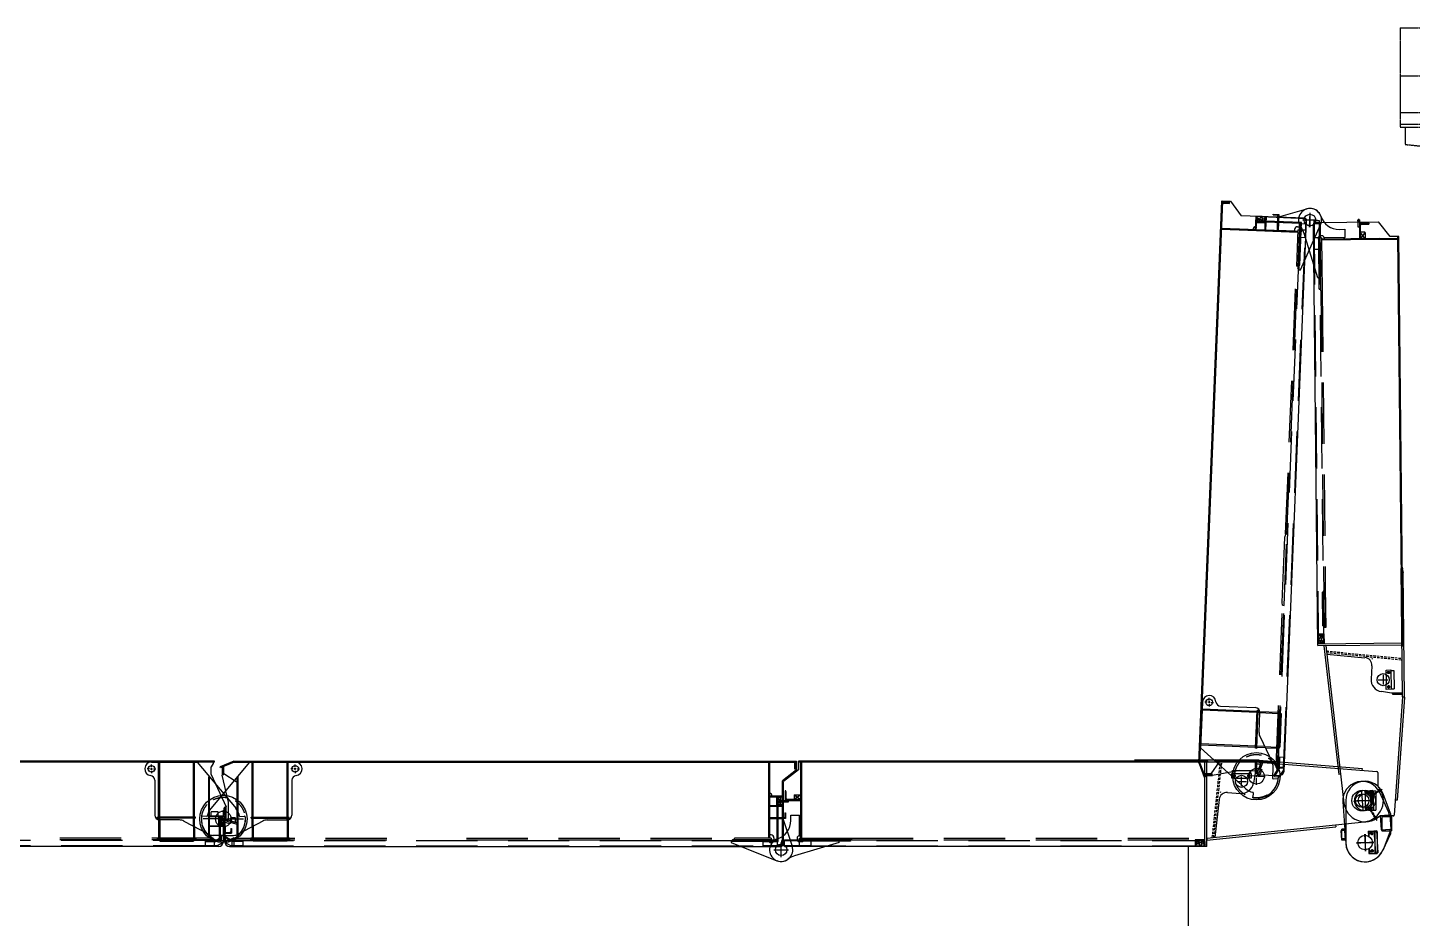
# Model space of a CAD drawing. Header units: millimetres. Extents: x -1838618 to -1600818, y -1770412 to -1553248.
# Drawn here: x -1731332 to -1716985, y -1646903 to -1637676 of the extents above; entities that cross this region are included whole.
import ezdxf

# ---------------------------------------------------------------- set-up
doc = ezdxf.new("R2010")
doc.units = ezdxf.units.MM
doc.header["$LTSCALE"] = 100
for name, pattern in [('$3$CENTER2', [28.575, 19.05, -3.175, 3.175, -3.175]), ('018SV$0$CENTER2', [28.575, 19.05, -3.175, 3.175, -3.175]), ('CENTER2', [28.575, 19.05, -3.175, 3.175, -3.175]), ('DASHED2', [0.375, 0.25, -0.125]), ('P2-1 SIDE$0$DASHED2', [9.525, 6.35, -3.175]), ('P2-1 SIDE$0$PHANTOM', [63.5, 31.75, -6.35, 6.35, -6.35, 6.35, -6.35]), ('P2-2 SIDE$0$CENTER2', [28.575, 19.05, -3.175, 3.175, -3.175]), ('P2-2 SIDE$0$DASHED2', [9.525, 6.35, -3.175]), ('P2-2 SIDE$0$PHANTOM', [63.5, 31.75, -6.35, 6.35, -6.35, 6.35, -6.35]), ('P2-3 SIDE$0$DASHED2', [9.525, 6.35, -3.175]), ('P2-3 SIDE$0$PHANTOM', [63.5, 31.75, -6.35, 6.35, -6.35, 6.35, -6.35]), ('PHANTOM', [2.5, 1.25, -0.25, 0.25, -0.25, 0.25, -0.25])]:
    doc.linetypes.add(name, pattern=pattern)
for name, color, linetype in [('$3$K1-CEN', 1, '$3$CENTER2'), ('018SV$0$K1-CEN', 1, '018SV$0$CENTER2'), ('K1-CEN', 1, 'CENTER2'), ('K1-DASH', 2, 'DASHED2'), ('K1-DIM', 1, 'Continuous'), ('P2-1 SIDE$0$HATCH', 42, 'Continuous'), ('P2-1 SIDE$0$K1-COMP_L', 140, 'P2-1 SIDE$0$PHANTOM'), ('P2-1 SIDE$0$K1-DASH', 2, 'P2-1 SIDE$0$DASHED2'), ('P2-1 SIDE$0$K1-DIM', 1, 'Continuous'), ('P2-2 SIDE$0$HATCH', 42, 'Continuous'), ('P2-2 SIDE$0$K1-CEN', 1, 'P2-2 SIDE$0$CENTER2'), ('P2-2 SIDE$0$K1-COMP_L', 140, 'P2-2 SIDE$0$PHANTOM'), ('P2-2 SIDE$0$K1-DASH', 2, 'P2-2 SIDE$0$DASHED2'), ('P2-2 SIDE$0$K1-DIM', 1, 'Continuous'), ('P2-2 SIDE$0$POSITION', 1, 'Continuous'), ('P2-3 SIDE$0$K1-COMP_L', 140, 'P2-3 SIDE$0$PHANTOM'), ('P2-3 SIDE$0$K1-DASH', 2, 'P2-3 SIDE$0$DASHED2'), ('P2-3 SIDE$0$K1-DIM', 1, 'Continuous'), ('P2-3 SIDE$0$POSITION', 1, 'Continuous')]:
    doc.layers.add(name, color=color, linetype=linetype)
doc.layers.add('Phantom', color=7, linetype='PHANTOM', lineweight=25)

# ---------------------------------------------------------------- blocks, each defined once
blk = doc.blocks.new('A$C271625B8')
at = {"layer": 'Phantom', "color": 31, "ltscale": 0.02}
for p, q in [((2606, 10569), (2040, 10569)), ((2606, 10569), (2606, 9539)), ((2606, 10069), (2040, 10069)), ((2606, 9689), (2046, 9689)), ((2606, 9569), (-2594, 9569)), ((2606, 9539), (-2594, 9539)), ((2556, 9539), (2556, 9359)), ((2556, 9359), (1436, 9248))]:
    blk.add_line(p, q, dxfattribs=at)
blk = doc.blocks.new('A$C76446EFD')
at = {"layer": '$3$K1-CEN', "color": 136}
for p, q in [((10055, 8501), (10062, 8651)), ((10058, 8651), (10059, 8501)), ((10133, 8573), (9984, 8579)), ((9984, 8576), (10134, 8577)), ((4505, 2051), (4655, 2051)), ((4505, 2051), (4655, 2051)), ((4580, 1976), (4580, 2126)), ((4580, 1976), (4580, 2126))]:
    blk.add_line(p, q, dxfattribs=at)
at = {"color": 136}
for p, q in [((8909, 2950), (9146, 8774)), ((8919, 2950), (9156, 8773)), ((9146, 8774), (9156, 8773)), ((9156, 8773), (9236, 8770)), ((9236, 8770), (9345, 8620)), ((10004, 8594), (9345, 8620)), ((9727, 8609), (9721, 8470)), ((9735, 8608), (10025, 8692)), ((9334, 8486), (9934, 8461)), ((9334, 8486), (9334, 8476)), ((9334, 8476), (9933, 8451)), ((9469, 8477), (9499, 8476)), ((9500, 8506), (9499, 8476)), ((9729, 8470), (9735, 8608)), ((9729, 8470), (9899, 8463)), ((9791, 2867), (10023, 8573)), ((9899, 8478), (9899, 8463)), ((9934, 8476), (9919, 8097)), ((9931, 8506), (9951, 8506)), ((9934, 8476), (9949, 8476)), ((9949, 8476), (9934, 8096)), ((9937, 8476), (9949, 8476)), ((9949, 8476), (9952, 8541)), ((9949, 8476), (10019, 8473)), ((9952, 8541), (10015, 8538)), ((9962, 8060), (10168, 8528)), ((10139, 4167), (10094, 8532)), ((10114, 8552), (10769, 8559)), ((10363, 8479), (10420, 8480)), ((10420, 8480), (10420, 8395)), ((10890, 8405), (10769, 8559)), ((9948, 8446), (9933, 8076)), ((9947, 8060), (9963, 8449)), ((9949, 8461), (9964, 8460)), ((9964, 8460), (9949, 8110)), ((10140, 7977), (9998, 8437)), ((10165, 8392), (10095, 8392)), ((10145, 8392), (10146, 8362)), ((10156, 7859), (10151, 8377)), ((10166, 8377), (10151, 8377)), ((10155, 7977), (10151, 8349)), ((10185, 8413), (10165, 8412)), ((10180, 8393), (10165, 8392)), ((10171, 7844), (10165, 8392)), ((10166, 8342), (10169, 7992)), ((10180, 8393), (10186, 7845)), ((10781, 8384), (10181, 8378)), ((10781, 8374), (10181, 8368)), ((10420, 8395), (10205, 8393)), ((10205, 8393), (10206, 8378)), ((10406, 8380), (10206, 8378)), ((10420, 8395), (10406, 8380)), ((10580, 8446), (10581, 8382)), ((10627, 8449), (10583, 8449)), ((10628, 8379), (10584, 8379)), ((10630, 8446), (10631, 8382)), ((10781, 8384), (10781, 8374)), ((10970, 8406), (10890, 8405)), ((11013, 4196), (10970, 8406)), ((10980, 8406), (10970, 8406)), ((11024, 4166), (10980, 8406)), ((9934, 8096), (9919, 8097)), ((9947, 8060), (9933, 8076)), ((9935, 8111), (9949, 8110)), ((9947, 8060), (9962, 8060)), ((10140, 7977), (10155, 7977)), ((10155, 7977), (10169, 7992)), ((10156, 7859), (10171, 7859)), ((10171, 7859), (10156, 7859)), ((10171, 7844), (10186, 7845)), ((11007, 4968), (11005, 4968)), ((11007, 4968), (11005, 4968)), ((11007, 4966), (11005, 4966)), ((11005, 4966), (11007, 4966)), ((11019, 3636), (11005, 4966)), ((11007, 4968), (11015, 4973)), ((11007, 4968), (11013, 4971)), ((11007, 4966), (11015, 4961)), ((11015, 4961), (11026, 4926)), ((11039, 3635), (11026, 4926)), ((10207, 4358), (10203, 4738)), ((10203, 4738), (10218, 4738)), ((10218, 4738), (10222, 4358)), ((10188, 4722), (10203, 4723)), ((10203, 4723), (10188, 4722)), ((10191, 4372), (10188, 4722)), ((10191, 4372), (10206, 4373)), ((10206, 4373), (10191, 4372)), ((10207, 4358), (10222, 4358)), ((10138, 4187), (11013, 4196)), ((10139, 4167), (11014, 4176)), ((10207, 4288), (10144, 4287)), ((10155, 4279), (10188, 4279)), ((10200, 4269), (10200, 4198)), ((10224, 4168), (10204, 4166)), ((10204, 4166), (10357, 2832)), ((10208, 4188), (10207, 4288)), ((10224, 4168), (10411, 2536)), ((11014, 4166), (11024, 4166)), ((10234, 4080), (10628, 4042)), ((10705, 4035), (10699, 4035)), ((10705, 4035), (10704, 4027)), ((10700, 3958), (10692, 3821)), ((10904, 3675), (10799, 3690)), ((10919, 3675), (10904, 3675)), ((11019, 3676), (10919, 3675)), ((10919, 3660), (10919, 3675)), ((11019, 3661), (10919, 3660)), ((11019, 3636), (10932, 2412)), ((11039, 3634), (10963, 2565)), ((11019, 3636), (11039, 3635)), ((8945, 3582), (8925, 3108)), ((9132, 3540), (9493, 3525)), ((9532, 3268), (9541, 3473)), ((9541, 3485), (9731, 3477)), ((9541, 3473), (9731, 3465)), ((9732, 3492), (9715, 3089)), ((9747, 3492), (9730, 3088)), ((9732, 3492), (9747, 3492)), ((9746, 3465), (9761, 3464)), ((9761, 3464), (9746, 3115)), ((9542, 3221), (9668, 2960)), ((8925, 3108), (9390, 2688)), ((9590, 3121), (9716, 3116)), ((9596, 3109), (9716, 3104)), ((9730, 3088), (9715, 3089)), ((9731, 3115), (9746, 3115)), ((-1292, 2971), (-7140, 2971)), ((-1292, 2961), (-7140, 2961)), ((-1945, 2961), (-1470, 2961)), ((-1470, 2961), (-1069, 2480)), ((-930, 2961), (-1331, 2480)), ((-1307, 2946), (-1327, 2911)), ((-1327, 2831), (-1327, 2911)), ((-1307, 2961), (-1307, 2946)), ((-1292, 2961), (-1292, 2971)), ((-1092, 2970), (-1232, 2910)), ((-1228, 2901), (-1232, 2910)), ((-1088, 2961), (-1228, 2901)), ((-1213, 2907), (-1213, 2826)), ((-1088, 2961), (-1092, 2970)), ((-1088, 2971), (4740, 2971)), ((-1088, 2961), (-1088, 2971)), ((-1088, 2961), (4740, 2961)), ((-455, 2961), (-930, 2961)), ((4740, 2881), (4595, 2766)), ((4760, 2881), (4605, 2761)), ((4740, 2971), (4740, 2961)), ((4740, 2961), (4740, 2881)), ((9000, 2971), (4760, 2971)), ((4760, 2971), (4760, 2961)), ((8970, 2961), (4760, 2961)), ((4760, 2961), (4760, 2881)), ((9530, 2961), (8200, 2961)), ((9532, 2981), (8240, 2981)), ((8919, 2950), (8909, 2950)), ((8919, 2950), (8910, 2946)), ((8910, 2946), (8964, 2804)), ((8919, 2950), (8973, 2808)), ((8970, 2086), (8970, 2961)), ((8990, 2086), (8990, 2961)), ((9000, 2961), (9000, 2971)), ((9331, 2874), (9049, 2820)), ((9511, 2867), (9331, 2874)), ((9490, 2961), (9490, 2861)), ((9497, 2934), (9495, 2895)), ((9527, 2888), (9500, 2889)), ((9505, 2961), (9505, 2861)), ((9530, 2961), (9532, 2981)), ((9530, 2961), (10753, 2862)), ((9532, 2981), (10600, 2894)), ((9673, 2791), (9678, 2912)), ((9723, 2912), (9711, 2913)), ((9723, 2912), (9793, 2909)), ((10600, 2894), (10598, 2874)), ((-1910, 2772), (-1910, 2411)), ((-1327, 2831), (-1172, 2496)), ((-1147, 2546), (-1213, 2826)), ((-490, 2772), (-490, 2411)), ((4450, 2771), (4450, 2171)), ((4460, 2771), (4450, 2771)), ((4460, 2771), (4460, 2171)), ((4595, 2106), (4595, 2766)), ((4605, 2106), (4605, 2761)), ((4780, 2771), (4780, 2171)), ((4780, 2771), (4790, 2771)), ((4790, 2771), (4790, 2171)), ((8973, 2808), (8964, 2804)), ((8968, 2823), (9049, 2820)), ((9490, 2846), (9473, 2741)), ((9505, 2861), (9490, 2861)), ((9490, 2861), (9490, 2846)), ((9515, 2834), (9516, 2862)), ((9520, 2828), (9739, 2820)), ((9726, 2784), (9678, 2786)), ((10377, 2834), (10357, 2832)), ((10762, 2852), (10761, 2722)), ((4457, 2636), (4457, 2606)), ((4487, 2606), (4457, 2606)), ((4713, 2618), (4713, 2574)), ((4716, 2621), (4780, 2621)), ((4783, 2618), (4783, 2574)), ((9128, 2651), (9127, 2645)), ((9128, 2651), (9136, 2650)), ((9205, 2646), (9341, 2636)), ((9472, 2643), (9467, 2596)), ((9472, 2590), (9523, 2588)), ((10628, 2663), (10678, 2667)), ((10628, 2663), (10631, 2624)), ((10665, 2662), (10715, 2662)), ((10665, 2662), (10665, 2623)), ((10678, 2667), (10705, 2668)), ((10678, 2667), (10692, 2467)), ((10705, 2668), (10718, 2469)), ((10715, 2662), (10715, 2462)), ((10715, 2662), (10742, 2662)), ((10742, 2662), (10742, 2462)), ((10874, 2445), (10782, 2645)), ((10895, 2427), (10817, 2633)), ((-1325, 2400), (-1325, 2444)), ((-1322, 2447), (-1258, 2447)), ((-1255, 2400), (-1255, 2444)), ((-1172, 2386), (-1172, 2496)), ((-1147, 2366), (-1147, 2546)), ((4716, 2571), (4780, 2571)), ((9077, 2180), (9120, 2574)), ((10400, 2547), (10430, 2113)), ((10430, 2562), (10430, 2127)), ((10639, 2502), (10642, 2464)), ((10642, 2464), (10692, 2467)), ((10665, 2501), (10665, 2462)), ((10665, 2462), (10715, 2462)), ((10692, 2467), (10718, 2469)), ((10715, 2462), (10742, 2462)), ((10874, 2445), (10876, 2415)), ((10963, 2565), (10943, 2567)), ((-1872, 2361), (-1872, 2171)), ((-1860, 2361), (-1860, 2171)), ((-1655, 2361), (-1860, 2361)), ((-1608, 2349), (-1352, 2213)), ((-1510, 2297), (-1510, 2171)), ((-1425, 2394), (-1425, 2343)), ((-1372, 2396), (-1420, 2399)), ((-1258, 2397), (-1322, 2397)), ((-1200, 2136), (-1200, 2376)), ((-1177, 2381), (-1195, 2381)), ((-1185, 2356), (-1185, 2136)), ((-1180, 2361), (-1152, 2361)), ((-1125, 2351), (-1125, 2378)), ((-1080, 2383), (-1120, 2383)), ((-792, 2349), (-1048, 2213)), ((-1028, 2396), (-980, 2399)), ((-975, 2394), (-975, 2343)), ((-890, 2297), (-890, 2171)), ((-745, 2361), (-540, 2361)), ((-540, 2361), (-540, 2171)), ((-528, 2361), (-528, 2171)), ((4599, 2384), (4460, 2384)), ((4460, 2376), (4460, 2206)), ((4460, 2376), (4598, 2376)), ((4598, 2376), (4694, 2089)), ((4680, 2411), (4765, 2411)), ((4680, 2355), (4680, 2411)), ((4765, 2411), (4765, 2196)), ((4765, 2411), (4780, 2396)), ((4780, 2396), (4780, 2196)), ((8990, 2171), (10623, 2342)), ((10325, 2311), (10327, 2291)), ((10786, 2408), (10876, 2415)), ((10786, 2408), (10886, 2415)), ((10786, 2408), (10796, 2259)), ((10922, 2402), (10793, 2402)), ((10805, 2397), (10805, 2247)), ((10805, 2397), (10895, 2397)), ((10805, 2397), (10905, 2397)), ((10886, 2415), (10896, 2266)), ((10895, 2427), (10895, 2397)), ((10905, 2397), (10905, 2247)), ((-1887, 2171), (-1887, 2156)), ((-1887, 2171), (-1483, 2171)), ((-1887, 2156), (-1483, 2156)), ((-1860, 2156), (-1860, 2141)), ((-1510, 2156), (-1510, 2141)), ((-1498, 2291), (-1498, 2171)), ((-1483, 2156), (-1483, 2171)), ((-1184, 2201), (-1305, 2201)), ((-1221, 2148), (-1221, 2196)), ((-1216, 2201), (-1095, 2201)), ((-1179, 2148), (-1179, 2196)), ((-1093, 2156), (-1093, 2168)), ((-1093, 2156), (-1093, 2086)), ((-917, 2156), (-917, 2171)), ((-513, 2171), (-917, 2171)), ((-513, 2156), (-917, 2156)), ((-902, 2291), (-902, 2171)), ((-890, 2156), (-890, 2141)), ((-540, 2156), (-540, 2141)), ((-513, 2171), (-513, 2156)), ((4060, 2141), (4075, 2156)), ((4445, 2156), (4075, 2156)), ((4095, 2156), (4095, 2171)), ((4475, 2171), (4095, 2171)), ((4475, 2156), (4095, 2156)), ((4110, 2156), (4110, 2141)), ((4475, 2206), (4460, 2206)), ((4460, 2156), (4460, 2141)), ((4475, 2171), (4475, 2156)), ((4475, 2168), (4475, 2156)), ((4475, 2156), (4475, 2086)), ((4475, 2156), (4540, 2156)), ((4505, 2176), (4505, 2156)), ((4540, 2156), (4540, 2093)), ((4745, 2176), (4745, 2156)), ((4765, 2196), (4780, 2196)), ((4765, 2171), (4765, 2156)), ((4765, 2171), (5313, 2171)), ((4765, 2156), (4765, 2086)), ((5313, 2156), (4765, 2156)), ((4780, 2156), (4780, 2141)), ((4815, 2156), (5165, 2156)), ((5180, 2141), (5165, 2156)), ((5298, 2141), (5298, 2156)), ((5298, 2156), (5298, 2141)), ((5313, 2156), (5313, 2171)), ((8970, 2156), (8870, 2156)), ((8870, 2156), (8870, 2093)), ((8990, 2171), (8992, 2151)), ((8992, 2151), (10327, 2291)), ((10421, 2253), (10381, 2250)), ((10388, 2150), (10381, 2250)), ((10428, 2153), (10388, 2150)), ((10430, 2267), (10390, 2267)), ((10390, 2167), (10390, 2267)), ((10430, 2167), (10390, 2167)), ((10428, 2153), (10421, 2253)), ((10430, 2167), (10430, 2267)), ((10662, 2245), (10722, 2249)), ((10662, 2245), (10665, 2194)), ((10670, 2242), (10730, 2242)), ((10670, 2242), (10670, 2191)), ((10722, 2249), (10749, 2251)), ((10722, 2249), (10738, 2019)), ((10722, 2249), (10738, 2019)), ((10730, 2242), (10757, 2242)), ((10730, 2242), (10730, 2012)), ((10730, 2242), (10730, 2012)), ((10749, 2251), (10764, 2021)), ((10757, 2242), (10757, 2012)), ((10796, 2259), (10896, 2266)), ((10796, 2259), (10886, 2265)), ((10805, 2247), (10895, 2247)), ((10805, 2247), (10905, 2247)), ((10895, 2217), (10810, 2041)), ((10888, 2235), (10816, 2053)), ((10886, 2265), (10888, 2235)), ((10895, 2247), (10895, 2217)), ((-1250, 2086), (-6975, 2086)), ((-1860, 2141), (-1510, 2141)), ((-1135, 2086), (4575, 2086)), ((-540, 2141), (-890, 2141)), ((4060, 2141), (4060, 2126)), ((4060, 2141), (4449, 2141)), ((4060, 2126), (4536, 1939)), ((4460, 2141), (4110, 2141)), ((8990, 2086), (4625, 2086)), ((5180, 2126), (4719, 1989)), ((4765, 2136), (4795, 2136)), ((5298, 2141), (4780, 2141)), ((5180, 2141), (4808, 2141)), ((5180, 2126), (5180, 2141)), ((8878, 2104), (8878, 2137)), ((8889, 2148), (8959, 2148)), ((10670, 2063), (10670, 2012)), ((10670, 2012), (10730, 2012)), ((10674, 2066), (10678, 2015)), ((10678, 2015), (10738, 2019)), ((10730, 2012), (10757, 2012)), ((10738, 2019), (10764, 2021))]:
    blk.add_line(p, q, dxfattribs=at)
for centre, radius in [((10059, 8576), 60), ((10059, 8576), 60), ((10817, 3814), 62.5), ((9015, 3580), 35), ((9015, 3580), 35), ((9504, 2814), 245), ((-1945, 2891), 35), ((-1945, 2891), 35), ((-455, 2891), 35), ((-455, 2891), 35), ((9504, 2814), 81), ((9350, 2761), 62.5), ((-1200, 2371), 245), ((-1200, 2371), 245), ((10600, 2561), 107), ((10630, 2562), 107), ((10600, 2561), 70.5), ((10630, 2562), 70.5), ((10655, 2640), 10), ((10690, 2637), 10), ((-1200, 2371), 81), ((-1200, 2371), 81), ((10665, 2490), 10), ((10690, 2487), 10), ((10630, 2127), 75.5), ((10630, 2127), 75.5), ((10694, 2222), 10), ((10700, 2217), 10), ((4580, 2051), 60), ((4580, 2051), 60), ((10700, 2037), 10), ((10706, 2042), 10)]:
    blk.add_circle(centre, radius, dxfattribs=at)
for centre, radius, start, end in [((10059, 8576), 120, 18.7955, 218.2005), ((10059, 8576), 120, 336.2613, 106.135), ((10361, 8679), 200, 198.7955, 270.5855), ((9499, 8476), 30, 87.6717, 177.6717), ((9929, 8477), 30, 87.6717, 177.6717), ((9949, 8476), 30, 267.6717, 87.6717), ((9807, 8378), 200, 17.0876, 38.2005), ((10003, 8574), 20, 357.6717, 87.6717), ((10114, 8532), 20, 90.5855, 180.5855), ((10165, 8392), 20, 90.5855, 180.5855), ((10166, 8362), 20, 180.5855, 270.5855), ((10185, 8393), 20, 0.5855, 90.5855), ((10583, 8446), 3, 90.5855, 180.5855), ((10584, 8382), 3, 180.5855, 270.5855), ((10627, 8446), 3, 0.5855, 90.5855), ((10628, 8382), 3, 270.5855, 0.5855), ((10155, 4290), 11, 196.4121, 270.5855), ((10189, 4268), 11, 0.5855, 90.5855), ((10211, 4198), 11, 180.5855, 254.7589), ((10621, 3963), 80, 356.6439, 84.4589), ((10817, 3814), 125, 176.6439, 261.5967), ((9015, 3580), 70, 4.8525, 177.6717), ((9134, 3590), 50, 184.8525, 267.6717), ((9491, 3475), 50, 357.6717, 87.6717), ((9632, 3264), 100, 177.6717, 205.7442), ((-1945, 2891), 70, 90, 262.8192), ((-455, 2891), 70, 277.1808, 90), ((9500, 2894), 5, 177.6717, 267.6717), ((9578, 2916), 100, 357.6717, 25.7442), ((-1960, 2772), 50, 0, 82.8192), ((-440, 2772), 50, 97.1808, 180), ((9350, 2761), 125, 266.0584, 351.0111), ((9511, 2862), 5, 357.6717, 87.6717), ((9520, 2833), 5, 177.6717, 267.6717), ((9504, 2814), 230, 288.0359, 351.0361), ((9678, 2791), 5, 177.6717, 267.6717), ((9726, 2779), 5, 351.0361, 87.6717), ((9741, 2870), 50, 267.6717, 357.6717), ((10600, 2561), 200, 24.6998, 183.9546), ((10630, 2562), 200, 20.7452, 180), ((10752, 2852), 10, 359.4844, 85.3595), ((4457, 2606), 30, 0, 90), ((4716, 2618), 3, 90, 180), ((4780, 2618), 3, 0, 90), ((9199, 2566), 80, 86.0584, 173.8734), ((9504, 2814), 170, 227.8926, 257.8773), ((9472, 2595), 5, 174.1441, 267.6717), ((9467, 2643), 5, 354.1441, 77.8773), ((9529, 2738), 150, 267.6717, 288.0359), ((10600, 2561), 220, 276.0451, 40.0929), ((10791, 2722), 30, 179.4844, 220.0929), ((-1200, 2371), 170, 140.2209, 170.2056), ((-1322, 2444), 3, 90, 180), ((-1258, 2444), 3, 0, 90), ((-1200, 2371), 170, 9.7944, 39.7791), ((4716, 2574), 3, 180, 270), ((4780, 2574), 3, 270, 0), ((10630, 2562), 220, 186.6306, 310.6784), ((-1860, 2411), 50, 180, 270), ((-1655, 2261), 100, 61.9275, 90), ((-1420, 2394), 5, 86.4723, 180), ((-1275, 2343), 150, 180, 200.3641), ((-1372, 2401), 5, 266.4723, 350.2056), ((-1322, 2400), 3, 180, 270), ((-1258, 2400), 3, 270, 0), ((-1195, 2376), 5, 90, 180), ((-1180, 2356), 5, 90, 180), ((-1177, 2386), 5, 270, 0), ((-1152, 2366), 5, 270, 0), ((-1120, 2378), 5, 90, 180), ((-1028, 2401), 5, 189.7944, 273.5277), ((-1125, 2343), 150, 339.6359, 0), ((-980, 2394), 5, 0, 93.5277), ((-745, 2261), 100, 90, 118.0725), ((-540, 2411), 50, 270, 0), ((4480, 2355), 200, 288.21, 0), ((10793, 2372), 30, 90.0699, 130.6784), ((10922, 2412), 10, 270.0699, 355.9451), ((-1200, 2371), 230, 200.3641, 263.3643), ((-1305, 2301), 100, 241.9275, 270), ((-1216, 2196), 5, 90, 180), ((-1184, 2196), 5, 0, 90), ((-1200, 2371), 230, 276.6357, 339.6359), ((-1095, 2301), 100, 270, 298.0725), ((4475, 2156), 30, 180, 0), ((4580, 2051), 120, 108.21, 307.615), ((4475, 2176), 30, 0, 90), ((4765, 2176), 20, 90, 180), ((4765, 2156), 20, 180, 270), ((4795, 2156), 20, 270, 0), ((8959, 2159), 11, 270, 344.1734), ((-1250, 2136), 50, 270, 0), ((-1226, 2148), 5, 263.3643, 0), ((-1135, 2136), 50, 180, 270), ((-1174, 2148), 5, 180, 276.6357), ((4580, 2051), 120, 248.5896, 18.4633), ((4575, 2106), 20, 270, 0), ((4625, 2106), 20, 180, 270), ((8867, 2104), 11, 285.8266, 0), ((8889, 2137), 11, 90, 180), ((10630, 2127), 200, 180, 334.3713), ((10630, 2127), 200, 183.9546, 338.3259), ((4775, 1798), 200, 106.502, 127.615)]:
    blk.add_arc(centre, radius, start, end, dxfattribs=at)
blk.add_open_spline([(11015, 4973), (11016, 4971), (11019, 4967), (11016, 4963), (11015, 4961)], degree=3, knots=[0, 0, 0, 0, 4.406257, 9.373025, 9.373025, 9.373025, 9.373025], dxfattribs=at)
at = {"layer": '018SV$0$K1-CEN', "color": 136, "ltscale": 0.1}
for p, q in [((10676, 2605), (10808, 2681)), ((10674, 2486), (10752, 2355))]:
    blk.add_line(p, q, dxfattribs=at)
at = {"layer": 'K1-CEN', "color": 136, "ltscale": 0.25}
for p, q in [((10594, 2655), (10606, 2467)), ((10630, 2656), (10630, 2468)), ((10510, 2555), (10690, 2567)), ((10540, 2562), (10720, 2562)), ((10624, 2215), (10636, 2039)), ((10630, 2215), (10630, 2039)), ((10540, 2121), (10720, 2133)), ((10540, 2127), (10720, 2127))]:
    blk.add_line(p, q, dxfattribs=at)
at = {"layer": 'K1-CEN', "color": 136}
for p, q in [((10639, 2639), (10670, 2641)), ((10656, 2625), (10654, 2655)), ((10675, 2637), (10705, 2637)), ((10690, 2622), (10690, 2652)), ((10650, 2489), (10680, 2491)), ((10666, 2475), (10664, 2506)), ((10675, 2487), (10705, 2487)), ((10690, 2472), (10690, 2502)), ((10678, 2221), (10709, 2223)), ((10685, 2217), (10715, 2217)), ((10693, 2237), (10695, 2206)), ((10700, 2232), (10700, 2202)), ((10685, 2037), (10715, 2037)), ((10691, 2041), (10721, 2043)), ((10700, 2022), (10700, 2052)), ((10707, 2027), (10705, 2057))]:
    blk.add_line(p, q, dxfattribs=at)
at = {"layer": 'K1-DASH', "color": 136}
for p, q in [((10230, 4111), (11015, 4035)), ((10232, 4096), (11015, 4020)), ((9047, 2177), (9131, 2961)), ((9062, 2179), (9146, 2961)), ((10690, 2618), (10778, 2669)), ((10695, 2610), (10782, 2661)), ((10774, 2676), (10784, 2681)), ((10786, 2654), (10774, 2676)), ((10786, 2654), (10797, 2660)), ((10680, 2467), (10732, 2380)), ((10688, 2472), (10739, 2385)), ((10725, 2376), (10746, 2389)), ((10725, 2376), (10731, 2366)), ((10746, 2389), (10752, 2379))]:
    blk.add_line(p, q, dxfattribs=at)
at = {"layer": 'K1-DIM', "color": 136}
for p, q in [((10165, 4279), (10149, 4283)), ((10149, 4281), (10149, 4283)), ((10149, 4270), (10155, 4272)), ((10150, 4197), (10156, 4194)), ((10166, 4187), (10150, 4184)), ((10150, 4185), (10150, 4184)), ((10152, 4277), (10155, 4276)), ((10153, 4189), (10156, 4190)), ((10165, 4279), (10189, 4279)), ((10190, 4187), (10166, 4187)), ((10168, 4267), (10178, 4269)), ((10168, 4199), (10178, 4198)), ((10189, 4279), (10200, 4270)), ((10190, 4259), (10190, 4250)), ((10190, 4206), (10190, 4216)), ((10200, 4198), (10190, 4187)), ((10200, 4270), (10200, 4198)), ((8878, 2114), (8874, 2098)), ((8876, 2098), (8874, 2098)), ((8878, 2138), (8888, 2148)), ((8878, 2114), (8878, 2138)), ((8880, 2101), (8881, 2104)), ((8888, 2097), (8885, 2104)), ((8888, 2148), (8960, 2148)), ((8890, 2116), (8888, 2126)), ((8898, 2138), (8907, 2138)), ((8951, 2138), (8941, 2138)), ((8958, 2116), (8960, 2126)), ((8960, 2148), (8970, 2138)), ((8960, 2097), (8963, 2104)), ((8968, 2101), (8967, 2104)), ((8970, 2138), (8970, 2114)), ((8970, 2114), (8973, 2098)), ((8972, 2098), (8973, 2098))]:
    blk.add_line(p, q, dxfattribs=at)
for centre, radius, start, end in [((10381, 4235), 236, 172.2848, 188.8862), ((10150, 4267), 3, 109.2732, 172.5207), ((10151, 4199), 3, 188.6503, 251.8978), ((10153, 4281), 4, 180.5855, 251.8978), ((10154, 4185), 4, 109.2732, 180.5855), ((10154, 4274), 2.5, 289.2732, 71.8978), ((10221, 4234), 65, 170.6573, 190.5137), ((10155, 4192), 2.5, 289.2732, 71.8978), ((10164, 4243), 7, 22.2754, 170.6573), ((10164, 4223), 7, 190.5137, 338.8956), ((10168, 4263), 4.42, 95.184, 264.7923), ((10169, 4204), 4.42, 96.3787, 265.987), ((10164, 4241), 17.5, 24.2256, 78.7577), ((10164, 4225), 17.5, 282.4133, 336.9454), ((10184, 4252), 15, 202.2754, 245.6172), ((10185, 4215), 15, 115.5539, 158.8956), ((10180, 4259), 10, 0.5855, 101.3405), ((10176, 4233), 5, 295.5539, 65.6172), ((10181, 4207), 9.36, 255.0154, 359.4291), ((10185, 4250), 5, 204.2256, 0.5855), ((10185, 4216), 5, 0.5855, 156.9454), ((8876, 2102), 4, 270, 341.3123), ((8883, 2103), 2.5, 18.6877, 161.3123), ((8898, 2128), 10, 90, 190.7549), ((8890, 2098), 3, 198.6877, 261.9352), ((8894, 2116), 4.42, 184.5985, 354.2068), ((8924, 2329), 236, 261.6993, 278.3007), ((8916, 2112), 17.5, 113.6401, 168.1722), ((8907, 2133), 5, 293.6401, 90), ((8914, 2112), 7, 111.6899, 260.0718), ((8906, 2132), 15, 291.6899, 335.0316), ((8924, 2169), 65, 260.0718, 279.9282), ((8924, 2124), 5, 24.9684, 155.0316), ((8942, 2132), 15, 204.9684, 248.3101), ((8934, 2112), 7, 279.9282, 68.3101), ((8941, 2133), 5, 90, 246.3599), ((8932, 2112), 17.5, 11.8278, 66.3599), ((8954, 2116), 4.42, 185.7932, 355.4015), ((8951, 2129), 9.36, 344.4299, 88.8436), ((8958, 2098), 3, 278.0648, 341.3123), ((8965, 2103), 2.5, 18.6877, 161.3123), ((8972, 2102), 4, 198.6877, 270)]:
    blk.add_arc(centre, radius, start, end, dxfattribs=at)
at = {"layer": 'P2-1 SIDE$0$HATCH', "color": 136}
for points in [[(10164, 7859), (10171, 7859), (10171, 7852)], [(10196, 4723), (10203, 4723), (10203, 4730)], [(10199, 4373), (10206, 4373), (10207, 4366)], [(5298, 2149), (5298, 2156), (5305, 2156)]]:
    blk.add_solid(points, dxfattribs=at)
at = {"layer": 'P2-1 SIDE$0$K1-COMP_L', "color": 136}
for p, q in [((10556, 8573), (10556, 8505)), ((10556, 8565), (10572, 8566)), ((10556, 8505), (10572, 8506)), ((10572, 8574), (10572, 8506)), ((4588, 2564), (4656, 2564)), ((4588, 2548), (4656, 2548)), ((4596, 2548), (4596, 2564)), ((4656, 2548), (4656, 2564))]:
    blk.add_line(p, q, dxfattribs=at)
for centre, start, end in [((10564, 8574), 0.5855, 180.5855), ((10564, 8574), 180.5855, 0.5855), ((4588, 2556), 90, 270), ((4588, 2556), 270, 90)]:
    blk.add_arc(centre, 8, start, end, dxfattribs=at)
at = {"layer": 'P2-1 SIDE$0$K1-DASH', "color": 136}
for p, q in [((10101, 8542), (10144, 4287)), ((10101, 8542), (10164, 8542)), ((10156, 8542), (10199, 4288)), ((10164, 8542), (10165, 8392)), ((10672, 8543), (10572, 8542)), ((10572, 8542), (10574, 8382)), ((10572, 8542), (10573, 8388)), ((10583, 8392), (10582, 8522)), ((10592, 8532), (10662, 8533)), ((10971, 8386), (10181, 8378)), ((10971, 8376), (10181, 8368)), ((10171, 7844), (10208, 4188)), ((10186, 7845), (10223, 4188)), ((10848, 3914), (10898, 3915)), ((10849, 3859), (10848, 3914)), ((10862, 3889), (10868, 3899)), ((10868, 3879), (10862, 3889)), ((10883, 3890), (10863, 3889)), ((10868, 3899), (10879, 3899)), ((10868, 3889), (10878, 3889)), ((10879, 3879), (10868, 3879)), ((10873, 3899), (10874, 3879)), ((10873, 3894), (10873, 3884)), ((10879, 3899), (10885, 3890)), ((10885, 3890), (10879, 3879)), ((10898, 3915), (10900, 3715)), ((10898, 3910), (10928, 3910)), ((10928, 3910), (10930, 3720)), ((10849, 3859), (10850, 3769)), ((10850, 3714), (10850, 3769)), ((10869, 3749), (10863, 3739)), ((10863, 3739), (10869, 3729)), ((10885, 3740), (10865, 3739)), ((10881, 3749), (10869, 3749)), ((10870, 3739), (10880, 3739)), ((10875, 3749), (10875, 3729)), ((10875, 3744), (10875, 3734)), ((10887, 3740), (10881, 3749)), ((10881, 3729), (10887, 3740)), ((10900, 3715), (10850, 3714)), ((10869, 3729), (10881, 3729)), ((10900, 3720), (10930, 3720)), ((4780, 2961), (4780, 2171)), ((4790, 2961), (4790, 2171)), ((9255, 2873), (9445, 2873)), ((9255, 2843), (9255, 2873)), ((9445, 2843), (9445, 2873)), ((9250, 2843), (9450, 2843)), ((9250, 2793), (9250, 2843)), ((9305, 2793), (9250, 2793)), ((9265, 2824), (9275, 2830)), ((9265, 2812), (9265, 2824)), ((9265, 2818), (9285, 2818)), ((9275, 2806), (9265, 2812)), ((9270, 2818), (9280, 2818)), ((9275, 2830), (9285, 2824)), ((9275, 2828), (9275, 2808)), ((9275, 2813), (9275, 2823)), ((9285, 2812), (9275, 2806)), ((9285, 2824), (9285, 2812)), ((9305, 2793), (9395, 2793)), ((9450, 2793), (9395, 2793)), ((9425, 2830), (9415, 2824)), ((9415, 2824), (9415, 2812)), ((9415, 2818), (9435, 2818)), ((9415, 2812), (9425, 2806)), ((9420, 2818), (9430, 2818)), ((9435, 2824), (9425, 2830)), ((9425, 2828), (9425, 2808)), ((9425, 2813), (9425, 2823)), ((9425, 2806), (9435, 2812)), ((9435, 2812), (9435, 2824)), ((9450, 2843), (9450, 2793)), ((4620, 2664), (4620, 2564)), ((4630, 2584), (4630, 2654)), ((4620, 2564), (4780, 2564)), ((4620, 2564), (4774, 2564)), ((4770, 2574), (4640, 2574)), ((4615, 2093), (4615, 2156)), ((4615, 2156), (4765, 2156)), ((5313, 2171), (8970, 2171)), ((5313, 2156), (8970, 2156)), ((4615, 2148), (8870, 2148)), ((4615, 2093), (8870, 2093))]:
    blk.add_line(p, q, dxfattribs=at)
for centre in [(10873, 3889), (10873, 3889), (10873, 3889), (10875, 3739), (10875, 3739), (10875, 3739), (9275, 2818), (9275, 2818), (9275, 2818), (9425, 2818), (9425, 2818), (9425, 2818)]:
    blk.add_circle(centre, 10, dxfattribs=at)
for centre, start, end in [((10592, 8522), 90.5855, 180.5855), ((10662, 8543), 270.5855, 0.5855), ((10573, 8392), 270.5855, 0.5855), ((4620, 2654), 0, 90), ((4640, 2584), 180, 270), ((4770, 2564), 0, 90)]:
    blk.add_arc(centre, 10, start, end, dxfattribs=at)
at = {"layer": 'P2-1 SIDE$0$K1-DIM', "color": 136}
for p, q in [((10058, 8626), (10059, 8526)), ((10009, 8576), (10109, 8577)), ((10101, 8571), (10156, 8572)), ((10104, 8271), (10101, 8571)), ((10156, 8572), (10159, 8272)), ((10549, 8573), (10579, 8574)), ((10563, 8589), (10564, 8559)), ((10630, 8380), (10581, 8448)), ((10629, 8448), (10581, 8380)), ((10159, 8272), (10104, 8271)), ((10767, 3813), (10867, 3814)), ((10817, 3864), (10818, 3764)), ((9300, 2761), (9400, 2761)), ((9350, 2711), (9350, 2811)), ((4782, 2620), (4714, 2572)), ((4714, 2620), (4782, 2572)), ((4573, 2556), (4603, 2556)), ((4588, 2541), (4588, 2571)), ((4530, 2051), (4630, 2051)), ((4580, 2001), (4580, 2101)), ((4586, 2093), (4586, 2148)), ((4586, 2148), (4886, 2148)), ((4886, 2093), (4586, 2093)), ((4886, 2148), (4886, 2093))]:
    blk.add_line(p, q, dxfattribs=at)
at = {"layer": 'P2-2 SIDE$0$HATCH', "color": 136}
for points in [[(9956, 8460), (9949, 8461), (9949, 8468)], [(9942, 8111), (9935, 8111), (9934, 8104)], [(9753, 3465), (9746, 3465), (9746, 3472)], [(9738, 3115), (9731, 3115), (9731, 3108)], [(-1860, 2149), (-1860, 2156), (-1867, 2156)], [(-1510, 2149), (-1510, 2156), (-1503, 2156)], [(-890, 2149), (-890, 2156), (-897, 2156)], [(-540, 2149), (-540, 2156), (-533, 2156)], [(4110, 2149), (4110, 2156), (4103, 2156)], [(4460, 2149), (4460, 2156), (4467, 2156)]]:
    blk.add_solid(points, dxfattribs=at)
at = {"layer": 'P2-2 SIDE$0$K1-CEN', "color": 136}
for p, q in [((9015, 3590), (9014, 3570)), ((9015, 3600), (9016, 3625)), ((8995, 3580), (8970, 3581)), ((9025, 3579), (9005, 3580)), ((9014, 3560), (9013, 3535)), ((9035, 3579), (9060, 3578)), ((-1965, 2891), (-1990, 2891)), ((-1955, 2891), (-1935, 2891)), ((-1945, 2911), (-1945, 2936)), ((-1945, 2881), (-1945, 2901)), ((-1945, 2871), (-1945, 2846)), ((-1925, 2891), (-1900, 2891)), ((-475, 2891), (-500, 2891)), ((-445, 2891), (-465, 2891)), ((-455, 2911), (-455, 2936)), ((-455, 2881), (-455, 2901)), ((-455, 2871), (-455, 2846)), ((-435, 2891), (-410, 2891)), ((9505, 2834), (9508, 2904)), ((9484, 2815), (9414, 2818)), ((9514, 2814), (9494, 2815)), ((9503, 2794), (9500, 2724)), ((9504, 2824), (9504, 2804)), ((9539, 2821), (9519, 2821)), ((9524, 2813), (9594, 2810)), ((9529, 2811), (9530, 2831)), ((-1200, 2391), (-1200, 2461)), ((-1200, 2391), (-1200, 2461)), ((-1220, 2371), (-1290, 2371)), ((-1220, 2371), (-1290, 2371)), ((-1190, 2371), (-1210, 2371)), ((-1210, 2371), (-1190, 2371)), ((-1202, 2346), (-1182, 2346)), ((-1200, 2361), (-1200, 2381)), ((-1200, 2361), (-1200, 2381)), ((-1200, 2351), (-1200, 2281)), ((-1200, 2351), (-1200, 2281)), ((-1192, 2336), (-1192, 2356)), ((-1180, 2371), (-1110, 2371)), ((-1180, 2371), (-1110, 2371))]:
    blk.add_line(p, q, dxfattribs=at)
at = {"layer": 'P2-2 SIDE$0$K1-COMP_L', "color": 136}
for p, q in [((9495, 8479), (9501, 8614)), ((9501, 8614), (9509, 8614)), ((9503, 8479), (9509, 8614)), ((9595, 8475), (9600, 8610)), ((9600, 8610), (9608, 8610)), ((9603, 8475), (9608, 8610)), ((9677, 8629), (9678, 8637)), ((9677, 8629), (9722, 8627)), ((9677, 8629), (9722, 8627)), ((9678, 8637), (9736, 8635)), ((9721, 8470), (9727, 8622)), ((9736, 8635), (9729, 8470)), ((9506, 8559), (9598, 8555)), ((9506, 8551), (9598, 8547)), ((9549, 2954), (9517, 2860)), ((9566, 2954), (9522, 2824)), ((9559, 2883), (9537, 2819)), ((9543, 2888), (9559, 2883)), ((9549, 2954), (9564, 2949)), ((9517, 2860), (9532, 2855)), ((9524, 2831), (9539, 2826)), ((4460, 2610), (4595, 2610)), ((4460, 2602), (4595, 2602)), ((4532, 2602), (4532, 2510)), ((4540, 2602), (4540, 2510)), ((4595, 2610), (4595, 2602)), ((4460, 2510), (4595, 2510)), ((4460, 2502), (4595, 2502)), ((4595, 2510), (4595, 2502)), ((-1129, 2319), (-1194, 2338)), ((-1058, 2315), (-1190, 2354)), ((-1182, 2351), (-1187, 2336)), ((-1154, 2360), (-1158, 2345)), ((-1058, 2332), (-1154, 2360)), ((-1124, 2335), (-1129, 2319)), ((-1058, 2332), (-1062, 2316)), ((4460, 2384), (4612, 2384)), ((4625, 2376), (4460, 2376)), ((4617, 2434), (4625, 2434)), ((4617, 2434), (4617, 2389)), ((4617, 2434), (4617, 2389)), ((4625, 2434), (4625, 2376))]:
    blk.add_line(p, q, dxfattribs=at)
for centre in [(9529, 2821), (-1192, 2346)]:
    blk.add_circle(centre, 8, dxfattribs=at)
for centre, start, end in [((9722, 8622), 357.6717, 87.6717), ((4612, 2389), 270, 0)]:
    blk.add_arc(centre, 5, start, end, dxfattribs=at)
at = {"layer": 'P2-2 SIDE$0$K1-DASH', "color": 136}
for p, q in [((9155, 8763), (9225, 8760)), ((9225, 8748), (9225, 8760)), ((9155, 8751), (9225, 8748)), ((9144, 8493), (9934, 8461)), ((9144, 8483), (9933, 8451)), ((9731, 2897), (9960, 8540)), ((9785, 2895), (10015, 8538)), ((9806, 5324), (9919, 8097)), ((9821, 5323), (9934, 8096)), ((9791, 4584), (9821, 5323)), ((9806, 5324), (9800, 5294)), ((9806, 5324), (9821, 5323)), ((9776, 4703), (9796, 5200)), ((9796, 5200), (9800, 5294)), ((9772, 4615), (9776, 4703)), ((9776, 4585), (9772, 4615)), ((9708, 2913), (9776, 4585)), ((9723, 2912), (9791, 4584)), ((9776, 4585), (9791, 4584)), ((9511, 3474), (8941, 3498)), ((9511, 3486), (8942, 3510)), ((9496, 3103), (9512, 3496)), ((9508, 3102), (9524, 3496)), ((9524, 3496), (9512, 3496)), ((9541, 3485), (9523, 3486)), ((9541, 3473), (9523, 3474)), ((9497, 3125), (8927, 3148)), ((9496, 3113), (8927, 3136)), ((9508, 3102), (9496, 3103)), ((9596, 3109), (9508, 3112)), ((9590, 3121), (9509, 3124)), ((-1872, 2391), (-1872, 2961)), ((-1860, 2391), (-1860, 2961)), ((-1510, 2391), (-1510, 2961)), ((-1498, 2391), (-1498, 2961)), ((-1352, 2171), (-1352, 2961)), ((-1342, 2171), (-1342, 2961)), ((-1203, 2832), (-1203, 2912)), ((-1203, 2912), (-1195, 2912)), ((-1195, 2832), (-1195, 2912)), ((-1195, 2832), (-1195, 2912)), ((-1058, 2171), (-1058, 2961)), ((-1048, 2171), (-1048, 2961)), ((-902, 2391), (-902, 2961)), ((-890, 2391), (-890, 2961)), ((-540, 2391), (-540, 2961)), ((-528, 2391), (-528, 2961)), ((4450, 2961), (4450, 2171)), ((4460, 2961), (4460, 2171)), ((4718, 2961), (4718, 2891)), ((4718, 2891), (4730, 2891)), ((4730, 2961), (4730, 2891)), ((9710, 2948), (8920, 2980)), ((9710, 2958), (8921, 2990)), ((9034, 2838), (9120, 2962)), ((9120, 2962), (9120, 2972)), ((9540, 2938), (9502, 2939)), ((9545, 2931), (9532, 2892)), ((9723, 2912), (9723, 2897)), ((9785, 2895), (9723, 2897)), ((-1203, 2832), (-1195, 2832)), ((-1195, 2842), (-1068, 2761)), ((-1068, 2761), (-1058, 2761)), ((9044, 2838), (8964, 2841)), ((8964, 2833), (8964, 2841)), ((9044, 2838), (8964, 2841)), ((9044, 2830), (8964, 2833)), ((9044, 2830), (9044, 2838)), ((-1488, 2391), (-1882, 2391)), ((-1882, 2379), (-1882, 2391)), ((-1488, 2379), (-1882, 2379)), ((-1872, 2361), (-1872, 2379)), ((-1860, 2361), (-1860, 2379)), ((-1510, 2297), (-1510, 2379)), ((-1498, 2291), (-1498, 2379)), ((-1488, 2379), (-1488, 2391)), ((-1081, 2335), (-1121, 2347)), ((-1075, 2340), (-1075, 2378)), ((-912, 2379), (-912, 2391)), ((-912, 2391), (-518, 2391)), ((-912, 2379), (-518, 2379)), ((-902, 2291), (-902, 2379)), ((-890, 2297), (-890, 2379)), ((-540, 2361), (-540, 2379)), ((-528, 2361), (-528, 2379)), ((-518, 2379), (-518, 2391)), ((-1307, 2171), (-2980, 2171)), ((-1307, 2156), (-2980, 2156)), ((-1093, 2156), (-1108, 2156)), ((-1108, 2093), (-1108, 2156)), ((-1093, 2171), (580, 2171)), ((-1093, 2156), (580, 2156)), ((1320, 2171), (4095, 2171)), ((1320, 2156), (4095, 2156)), ((-1292, 2148), (-6940, 2148)), ((-1292, 2093), (-6940, 2093)), ((-1108, 2148), (4540, 2148)), ((-1108, 2093), (4540, 2093))]:
    blk.add_line(p, q, dxfattribs=at)
at = {"layer": 'P2-2 SIDE$0$K1-DASH', "color": 136, "ltscale": 0.25}
for centre in [(9504, 2814), (-1200, 2371), (-1200, 2371)]:
    blk.add_circle(centre, 225, dxfattribs=at)
at = {"layer": 'P2-2 SIDE$0$K1-DASH', "color": 136}
for centre, start, end in [((9502, 2934), 87.6717, 177.6717), ((9527, 2893), 267.6717, 341.3722), ((9540, 2933), 341.3722, 87.6717), ((-1120, 2351), 180, 253.7004), ((-1080, 2340), 253.7004, 0), ((-1080, 2378), 0, 90)]:
    blk.add_arc(centre, 5, start, end, dxfattribs=at)
at = {"layer": 'P2-2 SIDE$0$K1-DIM', "color": 136}
for p, q in [((9507, 8593), (9504, 8609)), ((9505, 8609), (9504, 8609)), ((9517, 8609), (9514, 8603)), ((9555, 8612), (10017, 8593)), ((10056, 8526), (10061, 8626)), ((9507, 8593), (9506, 8569)), ((9970, 8550), (9506, 8569)), ((9506, 8569), (9515, 8558)), ((9509, 8606), (9510, 8603)), ((9960, 8540), (9515, 8558)), ((9515, 8558), (9589, 8555)), ((9519, 8590), (9516, 8580)), ((9526, 8568), (9533, 8568)), ((9541, 8588), (9549, 8578)), ((9566, 8587), (9557, 8577)), ((9580, 8566), (9573, 8566)), ((9588, 8587), (9590, 8577)), ((9589, 8555), (9600, 8565)), ((9592, 8606), (9594, 8599)), ((9600, 8602), (9598, 8599)), ((9600, 8565), (9601, 8589)), ((9601, 8589), (9604, 8605)), ((9603, 8605), (9604, 8605)), ((9954, 8395), (9960, 8540)), ((9970, 8550), (9960, 8540)), ((9964, 8395), (9970, 8550)), ((10017, 8593), (10009, 8393)), ((10108, 8574), (10009, 8578)), ((10009, 8393), (9954, 8395)), ((4550, 2603), (4540, 2593)), ((4540, 2148), (4540, 2593)), ((4540, 2593), (4540, 2519)), ((4550, 2138), (4550, 2603)), ((4574, 2603), (4550, 2603)), ((4550, 2583), (4550, 2576)), ((4572, 2591), (4562, 2593)), ((4574, 2603), (4590, 2606)), ((4587, 2601), (4584, 2600)), ((4591, 2593), (4584, 2596)), ((4590, 2605), (4590, 2606)), ((4540, 2519), (4550, 2509)), ((4550, 2529), (4550, 2536)), ((4550, 2509), (4574, 2509)), ((4570, 2568), (4561, 2560)), ((4570, 2544), (4561, 2552)), ((4572, 2521), (4562, 2519)), ((4574, 2509), (4590, 2506)), ((4591, 2519), (4584, 2516)), ((4587, 2511), (4584, 2512)), ((4590, 2507), (4590, 2506)), ((4595, 2556), (4595, 2093)), ((4395, 2148), (4540, 2148)), ((4395, 2093), (4395, 2148)), ((4395, 2138), (4550, 2138)), ((4595, 2093), (4395, 2093)), ((4530, 2051), (4630, 2051)), ((4550, 2138), (4540, 2148)), ((4580, 2001), (4580, 2101))]:
    blk.add_line(p, q, dxfattribs=at)
for centre, radius, start, end in [((9505, 8605), 4, 16.3594, 87.6717), ((9520, 8608), 3, 95.7366, 158.984), ((9544, 8362), 250, 87.6717, 95.7366), ((9544, 8362), 250, 79.6069, 87.6717), ((9512, 8604), 2.5, 196.3594, 338.984), ((9526, 8578), 10, 166.9168, 267.6717), ((9524, 8589), 5, 7.5069, 166.9168), ((9548, 8592), 20, 187.5069, 231.8473), ((9533, 8573), 5, 267.6717, 51.8473), ((9547, 8592), 7, 94.6036, 218.9665), ((9551, 8534), 65, 80.7398, 94.6036), ((9553, 8581), 5, 218.9665, 316.3769), ((9561, 8592), 7, 316.3769, 80.7398), ((9573, 8571), 5, 123.4961, 267.6717), ((9559, 8592), 20, 303.4961, 347.8366), ((9584, 8587), 5, 8.4267, 167.8366), ((9580, 8576), 10, 267.6717, 8.4267), ((9589, 8605), 3, 16.3594, 79.6069), ((9596, 8600), 2.5, 196.3594, 338.984), ((9603, 8601), 4, 87.6717, 158.984), ((4560, 2583), 10, 79.2451, 180), ((4571, 2586), 5, 279.8352, 79.2451), ((4585, 2598), 2.5, 108.6877, 251.3123), ((4586, 2605), 4, 288.6877, 0), ((4590, 2591), 3, 8.0648, 71.3123), ((4345, 2556), 250, 0, 8.0648), ((4555, 2576), 5, 180, 324.1756), ((4555, 2536), 5, 35.8244, 180), ((4560, 2529), 10, 180, 280.7549), ((4575, 2561), 20, 99.8352, 144.1756), ((4564, 2556), 5, 131.2948, 228.7052), ((4575, 2551), 20, 215.8244, 260.1648), ((4575, 2563), 7, 6.9319, 131.2948), ((4575, 2549), 7, 228.7052, 353.0681), ((4571, 2526), 5, 280.7549, 80.1648), ((4517, 2556), 65, 353.0681, 6.9319), ((4585, 2514), 2.5, 108.6877, 251.3123), ((4586, 2507), 4, 0, 71.3123), ((4590, 2521), 3, 288.6877, 351.9352), ((4345, 2556), 250, 351.9352, 0)]:
    blk.add_arc(centre, radius, start, end, dxfattribs=at)
at = {"layer": 'P2-2 SIDE$0$POSITION', "color": 136}
for p, q in [((9730, 2896), (9692, 2835)), ((9740, 2893), (9697, 2824)), ((9735, 3010), (9730, 2896)), ((9730, 2896), (9740, 2893)), ((9790, 3008), (9735, 3010)), ((9745, 3009), (9740, 2893)), ((9785, 2879), (9741, 2809)), ((9790, 3008), (9785, 2879)), ((9691, 2811), (9692, 2835)), ((9691, 2811), (9741, 2809)), ((9692, 2824), (9749, 2822)), ((-1195, 2184), (-1195, 2134)), ((-1195, 2184), (-1171, 2184)), ((-1182, 2184), (-1182, 2127)), ((-1111, 2138), (-1182, 2179)), ((-1109, 2148), (-1171, 2184)), ((-1123, 2093), (-1195, 2134)), ((-995, 2093), (-1123, 2093)), ((-1109, 2148), (-1111, 2138)), ((-995, 2138), (-1111, 2138)), ((-995, 2148), (-1109, 2148)), ((-995, 2093), (-995, 2148))]:
    blk.add_line(p, q, dxfattribs=at)
at = {"layer": 'P2-3 SIDE$0$K1-COMP_L', "color": 136}
for p, q in [((-1192, 2412), (-1192, 2482)), ((-1182, 2492), (-1182, 2392)), ((-1182, 2392), (-1342, 2392)), ((-1342, 2300), (-1248, 2300)), ((-1332, 2402), (-1202, 2402)), ((-1248, 2292), (-1248, 2392)), ((-1240, 2384), (-1240, 2310)), ((-1230, 2300), (-1193, 2300)), ((-1180, 2292), (-1342, 2292)), ((-1190, 2292), (-1190, 2224)), ((-1190, 2232), (-1133, 2232)), ((-1190, 2224), (-1115, 2224)), ((-1180, 2292), (-1180, 2232)), ((-1123, 2274), (-1115, 2274)), ((-1123, 2274), (-1123, 2242)), ((-1115, 2274), (-1115, 2224))]:
    blk.add_line(p, q, dxfattribs=at)
for centre, radius, start, end in [((-1182, 2482), 10, 90, 180), ((-1332, 2392), 10, 90, 180), ((-1248, 2384), 8, 0, 90), ((-1230, 2310), 10, 180, 270), ((-1202, 2412), 10, 270, 0), ((-1193, 2292), 8, 0, 90), ((-1183, 2225), 7, 90, 180), ((-1133, 2242), 10, 270, 0)]:
    blk.add_arc(centre, radius, start, end, dxfattribs=at)
at = {"layer": 'P2-3 SIDE$0$K1-DASH', "color": 136}
for p, q in [((-1307, 2156), (-1307, 2171)), ((-1307, 2156), (-1292, 2156)), ((-1292, 2093), (-1292, 2156))]:
    blk.add_line(p, q, dxfattribs=at)
at = {"layer": 'P2-3 SIDE$0$K1-DIM', "color": 136}
for p, q in [((-1220, 2371), (-1410, 2371)), ((-1200, 2351), (-1200, 2161)), ((-1180, 2371), (-990, 2371))]:
    blk.add_line(p, q, dxfattribs=at)
at = {"layer": 'P2-3 SIDE$0$POSITION', "color": 136}
for p, q in [((-1230, 2393), (-1240, 2383)), ((-1240, 2172), (-1240, 2383)), ((-1240, 2383), (-1240, 2309)), ((-1240, 2309), (-1230, 2299)), ((-1230, 2166), (-1230, 2393)), ((-1190, 2393), (-1230, 2393)), ((-1230, 2373), (-1230, 2366)), ((-1230, 2319), (-1230, 2326)), ((-1230, 2299), (-1190, 2299)), ((-1210, 2358), (-1219, 2350)), ((-1210, 2334), (-1219, 2342)), ((-1208, 2381), (-1218, 2383)), ((-1208, 2311), (-1218, 2309)), ((-1185, 2346), (-1185, 2140)), ((-1281, 2148), (-1240, 2172)), ((-1279, 2138), (-1230, 2166)), ((-1240, 2172), (-1230, 2166)), ((-1385, 2148), (-1281, 2148)), ((-1385, 2093), (-1385, 2148)), ((-1385, 2138), (-1279, 2138)), ((-1267, 2093), (-1385, 2093)), ((-1281, 2148), (-1279, 2138)), ((-1267, 2093), (-1185, 2140))]:
    blk.add_line(p, q, dxfattribs=at)
for centre, radius, start, end in [((-1220, 2373), 10, 79.2451, 180), ((-1225, 2366), 5, 180, 324.1756), ((-1225, 2326), 5, 35.8244, 180), ((-1220, 2319), 10, 180, 280.7549), ((-1205, 2351), 20, 99.8352, 144.1756), ((-1216, 2346), 5, 131.2948, 228.7052), ((-1205, 2341), 20, 215.8244, 260.1648), ((-1205, 2353), 7, 6.9319, 131.2948), ((-1205, 2339), 7, 228.7052, 353.0681), ((-1209, 2376), 5, 279.8352, 79.2451), ((-1209, 2316), 5, 280.7549, 80.1648), ((-1263, 2346), 65, 353.0681, 6.9319), ((-1408, 2346), 223, 0, 12.1449), ((-1408, 2346), 223, 347.8551, 0)]:
    blk.add_arc(centre, radius, start, end, dxfattribs=at)

msp = doc.modelspace()

# ---------------------------------------------------------------- linework, layer by layer
at = {"color": 136, "linetype": 'ByBlock', "ltscale": 50}
msp.add_line((-1719304.3, -1648145.3), (-1719304.3, -1646159.3), dxfattribs=at)

# ---------------------------------------------------------------- block references
at = {"xscale": -1}
msp.add_blockref('A$C271625B8', (-1714504.3, -1648245.3), dxfattribs=at)
msp.add_blockref('A$C76446EFD', (-1728104.3, -1648245.3))

doc.saveas('drawing.dxf')
